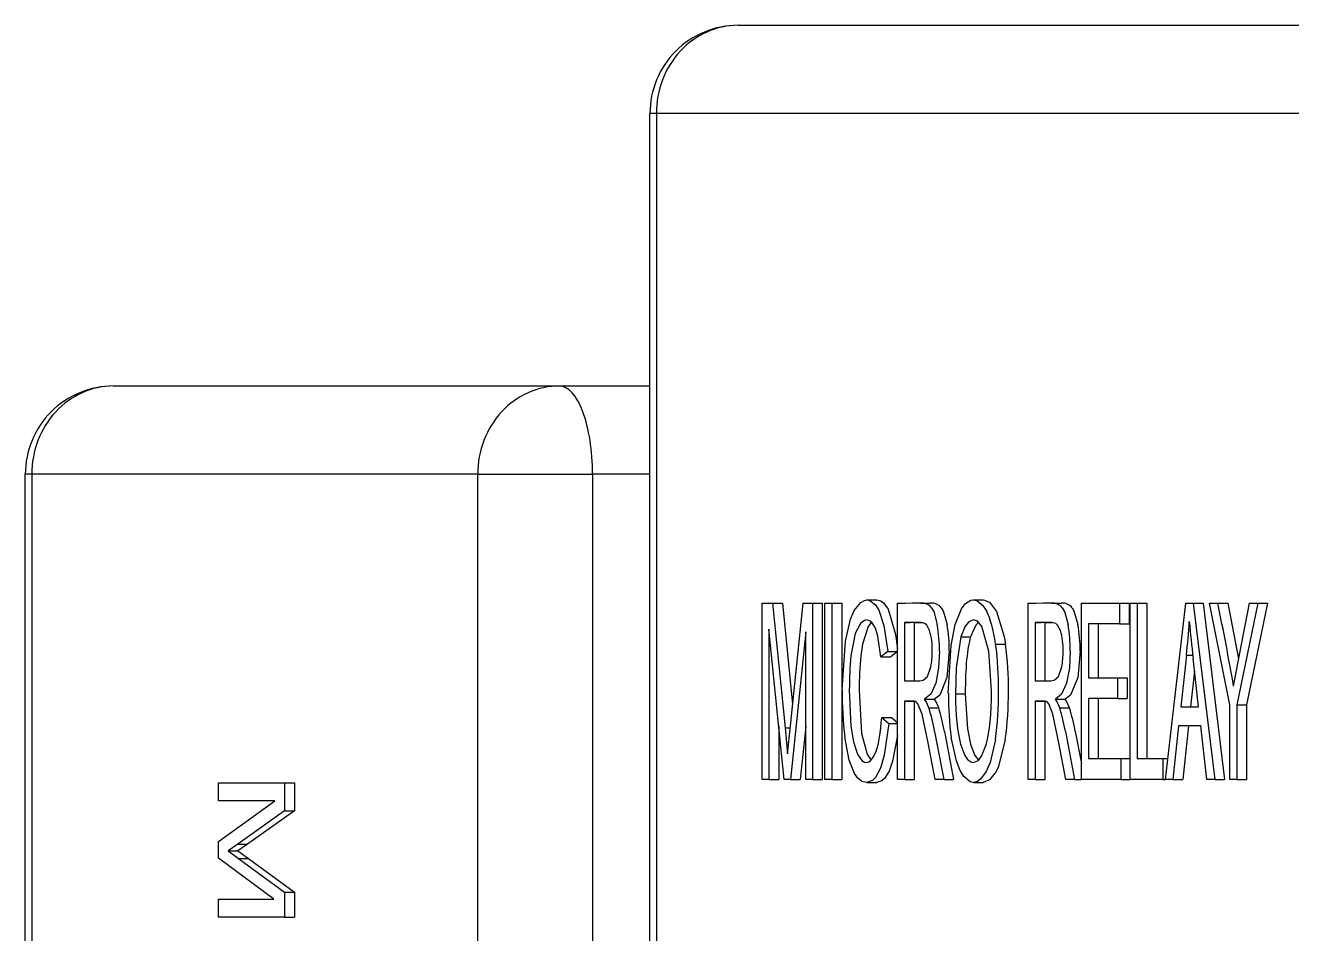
# Model space of a CAD drawing. Header units: inches. Extents: x 47316 to 59086, y 3141 to 11743.
# Drawn here: x 51897.58 to 51903.35, y 9013.29 to 9017.43 of the extents above; entities that cross this region are included whole.
import ezdxf

# ---------------------------------------------------------------- set-up
doc = ezdxf.new("R2010")
doc.units = ezdxf.units.IN
doc.header["$MEASUREMENT"] = 0
doc.layers.add('___SHELL', color=7, linetype='Continuous')

msp = doc.modelspace()

# ---------------------------------------------------------------- linework, layer by layer
at = {"layer": '___SHELL', "color": 0, "linetype": 'ByBlock', "lineweight": -2, "ltscale": 0.196671}
msp.add_line((51900.8262, 9017.4256), (51903.9862, 9017.4256), dxfattribs=at)
at = {"layer": '___SHELL', "color": 0, "linetype": 'ByBlock', "lineweight": -2, "ltscale": 0.001819}
for p, q in [((51900.4538, 9017.0239), (51900.4246, 9017.0239)), ((51897.6088, 9015.3813), (51897.5796, 9015.3813))]:
    msp.add_line(p, q, dxfattribs=at)
at = {"layer": '___SHELL', "color": 0, "linetype": 'ByBlock', "lineweight": -2, "ltscale": 0.3375}
for p, q in [((51900.4246, 9011.6012), (51900.4246, 9017.0239)), ((51900.4538, 9017.0239), (51900.4538, 9011.6012))]:
    msp.add_line(p, q, dxfattribs=at)
at = {"layer": '___SHELL', "color": 0, "linetype": 'ByBlock', "lineweight": -2, "ltscale": 0.196667}
msp.add_line((51903.6137, 9017.0239), (51900.4538, 9017.0239), dxfattribs=at)
at = {"layer": '___SHELL', "color": 0, "linetype": 'ByBlock', "lineweight": -2, "ltscale": 0.126428}
msp.add_line((51897.9813, 9015.783), (51900.0126, 9015.783), dxfattribs=at)
at = {"layer": '___SHELL', "color": 0, "linetype": 'ByBlock', "lineweight": -2, "ltscale": 0.025638}
msp.add_line((51900.0126, 9015.783), (51900.4246, 9015.783), dxfattribs=at)
at = {"layer": '___SHELL', "color": 0, "linetype": 'ByBlock', "lineweight": -2}
for p, q in [((51897.5796, 9006.9459), (51897.5796, 9015.3813)), ((51897.6088, 9015.3813), (51897.6089, 9006.9459)), ((51899.6402, 9006.9459), (51899.6402, 9015.3813)), ((51900.1631, 9015.3813), (51900.1631, 9006.9459)), ((51901.3549, 9014.76), (51901.3848, 9014.7975)), ((51901.3848, 9014.7975), (51901.4014, 9014.8066)), ((51901.4014, 9014.8066), (51901.4131, 9014.8085)), ((51901.4131, 9014.8085), (51901.4268, 9014.8059)), ((51901.4268, 9014.8059), (51901.4519, 9014.7862)), ((51901.4519, 9014.7862), (51901.4674, 9014.7613)), ((51901.4578, 9014.8084), (51901.4761, 9014.804)), ((51901.4761, 9014.804), (51901.4878, 9014.7959)), ((51901.4878, 9014.7959), (51901.5091, 9014.7671)), ((51901.8442, 9014.7676), (51901.8622, 9014.7917)), ((51901.8622, 9014.7917), (51901.8859, 9014.8071)), ((51901.8859, 9014.8071), (51901.8985, 9014.8088)), ((51901.8985, 9014.8088), (51901.9133, 9014.8054)), ((51901.9133, 9014.8054), (51901.9416, 9014.7826)), ((51901.9416, 9014.7826), (51901.9585, 9014.7561)), ((51901.9432, 9014.8088), (51901.9713, 9014.7983)), ((51901.9713, 9014.7983), (51902.0031, 9014.7557)), ((51901.3147, 9014.6209), (51901.338, 9014.7207)), ((51901.338, 9014.7207), (51901.3549, 9014.76)), ((51901.4674, 9014.7613), (51901.4905, 9014.6923)), ((51901.5091, 9014.7671), (51901.5432, 9014.6513)), ((51901.7068, 9014.773), (51901.7171, 9014.7554)), ((51901.7171, 9014.7554), (51901.7335, 9014.6966)), ((51901.7515, 9014.773), (51901.7602, 9014.7584)), ((51901.7602, 9014.7584), (51901.7782, 9014.6965)), ((51901.8155, 9014.696), (51901.8442, 9014.7676)), ((51902.0031, 9014.7557), (51902.0378, 9014.6426)), ((51902.3027, 9014.773), (51902.313, 9014.7554)), ((51902.313, 9014.7554), (51902.3294, 9014.6966)), ((51902.3474, 9014.773), (51902.3561, 9014.7584)), ((51902.3561, 9014.7584), (51902.3741, 9014.6965)), ((51901.3831, 9014.7014), (51901.3595, 9014.6555)), ((51901.4023, 9014.7155), (51901.3831, 9014.7014)), ((51901.4185, 9014.6882), (51901.3923, 9014.6068)), ((51901.4126, 9014.7172), (51901.4023, 9014.7155)), ((51901.4273, 9014.7126), (51901.4126, 9014.7172)), ((51901.4335, 9014.7077), (51901.4185, 9014.6882)), ((51901.4362, 9014.705), (51901.4273, 9014.7126)), ((51901.4513, 9014.6807), (51901.4362, 9014.705)), ((51901.463, 9014.6428), (51901.4513, 9014.6807)), ((51901.4905, 9014.6923), (51901.5079, 9014.5742)), ((51901.6773, 9014.7006), (51901.6593, 9014.7058)), ((51901.6852, 9014.6936), (51901.6773, 9014.7006)), ((51901.6984, 9014.669), (51901.6852, 9014.6936)), ((51901.7966, 9014.6017), (51901.8155, 9014.696)), ((51901.8611, 9014.6887), (51901.8406, 9014.6398)), ((51901.877, 9014.7084), (51901.8611, 9014.6887)), ((51901.8986, 9014.7174), (51901.877, 9014.7084)), ((51901.9087, 9014.6932), (51901.8853, 9014.6398)), ((51901.9116, 9014.7141), (51901.8986, 9014.7174)), ((51901.9207, 9014.7076), (51901.9087, 9014.6932)), ((51901.92, 9014.7083), (51901.9116, 9014.7141)), ((51901.9357, 9014.6882), (51901.92, 9014.7083)), ((51901.9687, 9014.5753), (51901.9357, 9014.6882)), ((51902.2733, 9014.7006), (51902.2553, 9014.7058)), ((51902.2811, 9014.6936), (51902.2733, 9014.7006)), ((51902.2943, 9014.669), (51902.2811, 9014.6936)), ((51901.2999, 9014.3988), (51901.3147, 9014.6209)), ((51901.3595, 9014.6555), (51901.3402, 9014.5536)), ((51901.3923, 9014.6068), (51901.3849, 9014.5536)), ((51901.4767, 9014.5496), (51901.463, 9014.6428)), ((51901.5432, 9014.6513), (51901.5516, 9014.586)), ((51901.8406, 9014.6398), (51901.8195, 9014.4988)), ((51902.0378, 9014.6426), (51902.0437, 9014.6073)), ((51901.7435, 9014.5754), (51901.7397, 9014.4988)), ((51901.7881, 9014.5754), (51901.7776, 9014.4552)), ((51901.7837, 9014.3825), (51901.7966, 9014.6017)), ((51901.9803, 9014.3923), (51901.9687, 9014.5753)), ((51902.3394, 9014.5754), (51902.3356, 9014.4988)), ((51902.384, 9014.5754), (51902.3735, 9014.4552)), ((51901.6894, 9014.4601), (51901.7044, 9014.5033)), ((51901.7397, 9014.4988), (51901.7265, 9014.4296)), ((51901.8195, 9014.4988), (51901.8163, 9014.3808)), ((51902.2853, 9014.4601), (51902.3003, 9014.5033)), ((51902.3356, 9014.4988), (51902.3224, 9014.4296)), ((51901.6517, 9014.4401), (51901.6695, 9014.4431)), ((51901.6695, 9014.4431), (51901.6894, 9014.4601)), ((51901.7776, 9014.4552), (51901.7443, 9014.3751)), ((51902.2477, 9014.4401), (51902.2655, 9014.4431)), ((51902.2655, 9014.4431), (51902.2853, 9014.4601)), ((51902.3735, 9014.4552), (51902.3402, 9014.3751)), ((51901.3327, 9014.3994), (51901.34, 9014.2342)), ((51901.3774, 9014.3994), (51901.3889, 9014.2005)), ((51901.7035, 9014.38), (51901.6759, 9014.3568)), ((51901.7265, 9014.4296), (51901.7035, 9014.38)), ((51901.7443, 9014.3751), (51901.7205, 9014.3568)), ((51901.861, 9014.3808), (51901.8704, 9014.2208)), ((51902.2994, 9014.38), (51902.2718, 9014.3568)), ((51902.3224, 9014.4296), (51902.2994, 9014.38)), ((51902.3402, 9014.3751), (51902.3164, 9014.3568)), ((51901.6454, 9014.3355), (51901.6379, 9014.3441)), ((51901.6639, 9014.2878), (51901.6454, 9014.3355)), ((51902.2414, 9014.3355), (51902.2338, 9014.3441)), ((51902.2598, 9014.2878), (51902.2414, 9014.3355)), ((51901.6914, 9014.1583), (51901.6639, 9014.2878)), ((51902.2874, 9014.1583), (51902.2598, 9014.2878)), ((51901.34, 9014.2342), (51901.3512, 9014.1627)), ((51901.512, 9014.246), (51901.4921, 9014.1013)), ((51901.8704, 9014.2208), (51901.8842, 9014.1518)), ((51901.3323, 9014.0789), (51901.3126, 9014.1835)), ((51901.3512, 9014.1627), (51901.3693, 9014.106)), ((51901.3889, 9014.2005), (51901.414, 9014.1062)), ((51901.5516, 9014.1915), (51901.5299, 9014.0745)), ((51901.8207, 9014.0755), (51901.7973, 9014.1819)), ((51901.8396, 9014.1521), (51901.8596, 9014.0997)), ((51901.8842, 9014.1518), (51901.9045, 9014.1001)), ((51901.9369, 9014.0995), (51901.9572, 9014.1529)), ((51901.9984, 9014.1729), (51901.9742, 9014.0685)), ((51902.043, 9014.1731), (51902.0119, 9014.0495)), ((51901.3693, 9014.106), (51901.3902, 9014.0768)), ((51901.4296, 9014.0763), (51901.4434, 9014.0935)), ((51901.4434, 9014.0935), (51901.4553, 9014.12)), ((51901.4921, 9014.1013), (51901.4746, 9014.0424)), ((51901.8596, 9014.0997), (51901.8716, 9014.0822)), ((51901.9045, 9014.1001), (51901.9209, 9014.0783)), ((51901.9207, 9014.0779), (51901.9369, 9014.0995)), ((51901.3558, 9014.0181), (51901.3323, 9014.0789)), ((51901.3902, 9014.0768), (51901.4018, 9014.07)), ((51901.4018, 9014.07), (51901.4101, 9014.0685)), ((51901.4101, 9014.0685), (51901.422, 9014.0712)), ((51901.422, 9014.0712), (51901.4296, 9014.0763)), ((51901.4746, 9014.0424), (51901.4516, 9013.9998)), ((51901.5135, 9014.0289), (51901.4924, 9013.9952)), ((51901.5299, 9014.0745), (51901.5135, 9014.0289)), ((51901.8377, 9014.0321), (51901.8207, 9014.0755)), ((51901.8545, 9014.0045), (51901.8377, 9014.0321)), ((51901.8716, 9014.0822), (51901.8891, 9014.0699)), ((51901.8891, 9014.0699), (51901.8982, 9014.0684)), ((51901.8982, 9014.0684), (51901.9207, 9014.0779)), ((51901.9742, 9014.0685), (51901.9566, 9014.027)), ((51902.0119, 9014.0495), (51902.0013, 9014.0272)), ((51901.3714, 9013.9966), (51901.3558, 9014.0181)), ((51901.3905, 9013.9823), (51901.3714, 9013.9966)), ((51901.4126, 9013.9774), (51901.3905, 9013.9823)), ((51901.4379, 9013.9862), (51901.4126, 9013.9774)), ((51901.4516, 9013.9998), (51901.4379, 9013.9862)), ((51901.4807, 9013.9848), (51901.4573, 9013.9773)), ((51901.4924, 9013.9952), (51901.4807, 9013.9848)), ((51901.8829, 9013.9805), (51901.8545, 9014.0045)), ((51901.8983, 9013.9773), (51901.8829, 9013.9805)), ((51901.9161, 9013.9817), (51901.8983, 9013.9773)), ((51901.9306, 9013.9917), (51901.9161, 9013.9817)), ((51901.9566, 9014.027), (51901.9306, 9013.9917)), ((51901.9715, 9013.9885), (51901.943, 9013.9774)), ((51902.0013, 9014.0272), (51901.9715, 9013.9885))]:
    msp.add_line(p, q, dxfattribs=at)
at = {"layer": '___SHELL', "color": 0, "linetype": 'ByBlock', "lineweight": -2, "ltscale": 0.126431}
msp.add_line((51899.6402, 9015.3813), (51897.6088, 9015.3813), dxfattribs=at)
at = {"layer": '___SHELL', "color": 0, "linetype": 'ByBlock', "lineweight": -2, "ltscale": 0.032544}
msp.add_line((51899.6402, 9015.3813), (51900.1631, 9015.3813), dxfattribs=at)
at = {"layer": '___SHELL', "color": 0, "linetype": 'ByBlock', "lineweight": -2, "ltscale": 0.016272}
msp.add_line((51900.4246, 9015.3813), (51900.1631, 9015.3813), dxfattribs=at)
at = {"layer": '___SHELL', "color": 0, "linetype": 'ByBlock', "lineweight": -2, "ltscale": 0.05}
for p, q in [((51900.9358, 9013.9912), (51900.9358, 9014.7945)), ((51901.1648, 9014.7945), (51901.1648, 9013.9912)), ((51901.2095, 9014.7945), (51901.2095, 9013.9912)), ((51901.2214, 9013.9912), (51901.2214, 9014.7945)), ((51901.2532, 9014.7945), (51901.2532, 9013.9912)), ((51901.2979, 9014.7945), (51901.2979, 9013.9912)), ((51901.5516, 9013.9912), (51901.5516, 9014.7945)), ((51902.1476, 9013.9912), (51902.1475, 9014.7945)), ((51902.3898, 9013.9912), (51902.3898, 9014.7945)), ((51902.6114, 9013.9912), (51902.6114, 9014.7945))]:
    msp.add_line(p, q, dxfattribs=at)
at = {"layer": '___SHELL', "color": 0, "linetype": 'ByBlock', "lineweight": -2, "ltscale": 0.002975}
msp.add_line((51900.9358, 9014.7945), (51900.9836, 9014.7945), dxfattribs=at)
at = {"layer": '___SHELL', "color": 0, "linetype": 'ByBlock', "lineweight": -2, "ltscale": 0.002783}
for p, q in [((51900.9836, 9014.7945), (51901.0283, 9014.7945)), ((51901.2532, 9014.7945), (51901.2979, 9014.7945)), ((51901.4132, 9014.8085), (51901.458, 9014.8085)), ((51901.8972, 9014.8088), (51901.9419, 9014.8088)), ((51902.6431, 9014.7945), (51902.6878, 9014.7945)), ((51902.8991, 9014.7945), (51902.9438, 9014.7945)), ((51903.0115, 9014.7945), (51903.0562, 9014.7945)), ((51901.999, 9014.6073), (51902.0437, 9014.6073)), ((51901.5079, 9014.5742), (51901.5526, 9014.5742)), ((51901.5951, 9014.4403), (51901.6398, 9014.4403)), ((51901.8163, 9014.3811), (51901.861, 9014.3811)), ((51901.695, 9014.3167), (51901.7397, 9014.3167)), ((51903.0971, 9014.3315), (51903.1418, 9014.3315)), ((51902.5688, 9014.0859), (51902.6135, 9014.0859)), ((51901.2532, 9013.9912), (51901.2979, 9013.9912)), ((51901.8981, 9013.9773), (51901.9429, 9013.9773)), ((51902.5688, 9013.9912), (51902.6135, 9013.9912)), ((51903.0971, 9013.9912), (51903.1418, 9013.9912)), ((51898.5028, 9013.6655), (51898.5475, 9013.6655)), ((51898.551, 9013.6315), (51898.5957, 9013.6315))]:
    msp.add_line(p, q, dxfattribs=at)
at = {"layer": '___SHELL', "color": 0, "linetype": 'ByBlock', "lineweight": -2, "ltscale": 0.035579}
msp.add_line((51900.9836, 9014.7945), (51901.0403, 9014.2257), dxfattribs=at)
at = {"layer": '___SHELL', "color": 0, "linetype": 'ByBlock', "lineweight": -2, "ltscale": 0.028955}
msp.add_line((51901.0283, 9014.7945), (51901.0745, 9014.3316), dxfattribs=at)
at = {"layer": '___SHELL', "color": 0, "linetype": 'ByBlock', "lineweight": -2, "ltscale": 0.034973}
msp.add_line((51901.0646, 9014.2356), (51901.122, 9014.7945), dxfattribs=at)
at = {"layer": '___SHELL', "color": 0, "linetype": 'ByBlock', "lineweight": -2, "ltscale": 0.002661}
msp.add_line((51901.122, 9014.7945), (51901.1648, 9014.7945), dxfattribs=at)
at = {"layer": '___SHELL', "color": 0, "linetype": 'ByBlock', "lineweight": -2, "ltscale": 0.00278}
for p, q in [((51901.1648, 9014.7945), (51901.2095, 9014.7945)), ((51901.6201, 9014.7946), (51901.6647, 9014.7946)), ((51901.6582, 9014.7943), (51901.7029, 9014.7943)), ((51902.216, 9014.7946), (51902.2606, 9014.7946)), ((51902.2541, 9014.7943), (51902.2988, 9014.7943)), ((51902.5633, 9014.7945), (51902.608, 9014.7945)), ((51903.1929, 9014.7945), (51903.2375, 9014.7945)), ((51902.5633, 9014.6998), (51902.608, 9014.6998)), ((51901.8406, 9014.6398), (51901.8853, 9014.6398)), ((51901.4767, 9014.5496), (51901.5214, 9014.5496)), ((51902.1911, 9014.4403), (51902.2357, 9014.4403)), ((51902.5543, 9014.4536), (51902.599, 9014.4536)), ((51901.6759, 9014.3568), (51901.7205, 9014.3568)), ((51902.2718, 9014.3568), (51902.3164, 9014.3568)), ((51902.291, 9014.3167), (51902.3356, 9014.3167)), ((51902.5543, 9014.3595), (51902.599, 9014.3595)), ((51901.4803, 9014.273), (51901.5249, 9014.273)), ((51898.7604, 9013.9754), (51898.8051, 9013.9754)), ((51900.9664, 9013.9912), (51901.0111, 9013.9912)), ((51901.0644, 9013.9912), (51901.1091, 9013.9912)), ((51901.1648, 9013.9912), (51901.2095, 9013.9912)), ((51901.4129, 9013.9774), (51901.4575, 9013.9774)), ((51901.5834, 9013.9912), (51901.6281, 9013.9912)), ((51901.7631, 9013.9912), (51901.8078, 9013.9912)), ((51902.1794, 9013.9912), (51902.224, 9013.9912)), ((51902.8064, 9013.9912), (51902.8511, 9013.9912)), ((51902.9973, 9013.9912), (51903.042, 9013.9912)), ((51898.7604, 9013.8477), (51898.8051, 9013.8477)), ((51898.5473, 9013.6962), (51898.592, 9013.6962)), ((51898.7604, 9013.4781), (51898.8051, 9013.4781)), ((51898.7604, 9013.3641), (51898.8051, 9013.3641))]:
    msp.add_line(p, q, dxfattribs=at)
at = {"layer": '___SHELL', "color": 0, "linetype": 'ByBlock', "lineweight": -2, "ltscale": 0.001978}
for p, q in [((51901.2214, 9014.7945), (51901.2532, 9014.7945)), ((51901.2532, 9013.9912), (51901.2214, 9013.9912)), ((51902.1794, 9013.9912), (51902.1476, 9013.9912))]:
    msp.add_line(p, q, dxfattribs=at)
at = {"layer": '___SHELL', "color": 0, "linetype": 'ByBlock', "lineweight": -2, "ltscale": 0.002222}
for p, q in [((51901.5516, 9014.7945), (51901.5873, 9014.7945)), ((51902.1475, 9014.7945), (51902.1832, 9014.7945))]:
    msp.add_line(p, q, dxfattribs=at)
at = {"layer": '___SHELL', "color": 0, "linetype": 'ByBlock', "lineweight": -2, "ltscale": 0.001056}
for p, q in [((51901.5516, 9014.7945), (51901.5686, 9014.7945)), ((51902.1475, 9014.7945), (51902.1645, 9014.7945))]:
    msp.add_line(p, q, dxfattribs=at)
at = {"layer": '___SHELL', "color": 0, "linetype": 'ByBlock', "lineweight": -2, "ltscale": 0.003204}
for p, q in [((51901.5686, 9014.7945), (51901.6201, 9014.7946)), ((51902.1645, 9014.7945), (51902.216, 9014.7946))]:
    msp.add_line(p, q, dxfattribs=at)
at = {"layer": '___SHELL', "color": 0, "linetype": 'ByBlock', "lineweight": -2, "ltscale": 0.002365}
for p, q in [((51901.6201, 9014.7946), (51901.6581, 9014.7943)), ((51902.216, 9014.7946), (51902.254, 9014.7943))]:
    msp.add_line(p, q, dxfattribs=at)
at = {"layer": '___SHELL', "color": 0, "linetype": 'ByBlock', "lineweight": -2, "ltscale": 0.002356}
for p, q in [((51901.6649, 9014.7945), (51901.7027, 9014.7945)), ((51902.2608, 9014.7945), (51902.2986, 9014.7945))]:
    msp.add_line(p, q, dxfattribs=at)
at = {"layer": '___SHELL', "color": 0, "linetype": 'ByBlock', "lineweight": -2, "ltscale": 0.010797}
msp.add_line((51902.3898, 9014.7945), (51902.5633, 9014.7945), dxfattribs=at)
at = {"layer": '___SHELL', "color": 0, "linetype": 'ByBlock', "lineweight": -2, "ltscale": 0.005896}
for p, q in [((51902.5633, 9014.7945), (51902.5633, 9014.6998)), ((51902.608, 9014.7945), (51902.608, 9014.6998))]:
    msp.add_line(p, q, dxfattribs=at)
at = {"layer": '___SHELL', "color": 0, "linetype": 'ByBlock', "lineweight": -2, "ltscale": 0.001974}
for p, q in [((51902.6114, 9014.7945), (51902.6431, 9014.7945)), ((51903.0971, 9013.9912), (51903.0654, 9013.9912))]:
    msp.add_line(p, q, dxfattribs=at)
at = {"layer": '___SHELL', "color": 0, "linetype": 'ByBlock', "lineweight": -2, "ltscale": 0.044101}
for p, q in [((51902.6431, 9014.7945), (51902.6431, 9014.0859)), ((51902.6878, 9014.7945), (51902.6878, 9014.0859))]:
    msp.add_line(p, q, dxfattribs=at)
at = {"layer": '___SHELL', "color": 0, "linetype": 'ByBlock', "lineweight": -2, "ltscale": 0.050328}
msp.add_line((51902.7728, 9013.9912), (51902.8649, 9014.7945), dxfattribs=at)
at = {"layer": '___SHELL', "color": 0, "linetype": 'ByBlock', "lineweight": -2, "ltscale": 0.00213}
msp.add_line((51902.8649, 9014.7945), (51902.8991, 9014.7945), dxfattribs=at)
at = {"layer": '___SHELL', "color": 0, "linetype": 'ByBlock', "lineweight": -2, "ltscale": 0.050372}
for p, q in [((51902.8991, 9014.7945), (51902.9973, 9013.9912)), ((51902.9438, 9014.7945), (51903.042, 9013.9912))]:
    msp.add_line(p, q, dxfattribs=at)
at = {"layer": '___SHELL', "color": 0, "linetype": 'ByBlock', "lineweight": -2, "ltscale": 0.029387}
msp.add_line((51903.0654, 9014.3315), (51902.9729, 9014.7945), dxfattribs=at)
at = {"layer": '___SHELL', "color": 0, "linetype": 'ByBlock', "lineweight": -2, "ltscale": 0.002402}
for p, q in [((51902.9729, 9014.7945), (51903.0115, 9014.7945)), ((51902.1913, 9014.44), (51902.2299, 9014.44))]:
    msp.add_line(p, q, dxfattribs=at)
at = {"layer": '___SHELL', "color": 0, "linetype": 'ByBlock', "lineweight": -2, "ltscale": 0.016108}
msp.add_line((51903.0562, 9014.7945), (51903.1057, 9014.5405), dxfattribs=at)
at = {"layer": '___SHELL', "color": 0, "linetype": 'ByBlock', "lineweight": -2, "ltscale": 0.029428}
msp.add_line((51903.1929, 9014.7945), (51903.0971, 9014.3315), dxfattribs=at)
at = {"layer": '___SHELL', "color": 0, "linetype": 'ByBlock', "lineweight": -2, "ltscale": 0.014979}
msp.add_line((51903.1094, 9014.5584), (51903.1559, 9014.7945), dxfattribs=at)
at = {"layer": '___SHELL', "color": 0, "linetype": 'ByBlock', "lineweight": -2, "ltscale": 0.029427}
msp.add_line((51903.2375, 9014.7945), (51903.1418, 9014.3315), dxfattribs=at)
at = {"layer": '___SHELL', "color": 0, "linetype": 'ByBlock', "lineweight": -2, "ltscale": 0.002304}
msp.add_line((51903.1559, 9014.7945), (51903.1929, 9014.7945), dxfattribs=at)
at = {"layer": '___SHELL', "color": 0, "linetype": 'ByBlock', "lineweight": -2, "ltscale": 0.042569}
msp.add_line((51900.9664, 9014.6751), (51900.9664, 9013.9912), dxfattribs=at)
at = {"layer": '___SHELL', "color": 0, "linetype": 'ByBlock', "lineweight": -2, "ltscale": 0.042788}
msp.add_line((51901.0358, 9013.9912), (51900.9664, 9014.6751), dxfattribs=at)
at = {"layer": '___SHELL', "color": 0, "linetype": 'ByBlock', "lineweight": -2, "ltscale": 0.042076}
msp.add_line((51901.1341, 9014.6636), (51901.0644, 9013.9912), dxfattribs=at)
at = {"layer": '___SHELL', "color": 0, "linetype": 'ByBlock', "lineweight": -2, "ltscale": 0.041852}
msp.add_line((51901.1341, 9013.9912), (51901.1341, 9014.6636), dxfattribs=at)
at = {"layer": '___SHELL', "color": 0, "linetype": 'ByBlock', "lineweight": -2, "ltscale": 0.016541}
for p, q in [((51901.5834, 9014.7058), (51901.5834, 9014.44)), ((51901.6281, 9014.7058), (51901.6281, 9014.44)), ((51902.1794, 9014.7058), (51902.1794, 9014.44)), ((51902.224, 9014.7058), (51902.224, 9014.44))]:
    msp.add_line(p, q, dxfattribs=at)
at = {"layer": '___SHELL', "color": 0, "linetype": 'ByBlock', "lineweight": -2, "ltscale": 0.000750732}
for p, q in [((51901.5955, 9014.7058), (51901.5834, 9014.7058)), ((51902.1914, 9014.7058), (51902.1794, 9014.7058))]:
    msp.add_line(p, q, dxfattribs=at)
at = {"layer": '___SHELL', "color": 0, "linetype": 'ByBlock', "lineweight": -2, "ltscale": 0.001581}
msp.add_line((51901.5834, 9014.7058), (51901.6088, 9014.7058), dxfattribs=at)
at = {"layer": '___SHELL', "color": 0, "linetype": 'ByBlock', "lineweight": -2, "ltscale": 0.002289}
for p, q in [((51901.6323, 9014.7058), (51901.5955, 9014.7058)), ((51902.2282, 9014.7058), (51902.1914, 9014.7058))]:
    msp.add_line(p, q, dxfattribs=at)
at = {"layer": '___SHELL', "color": 0, "linetype": 'ByBlock', "lineweight": -2, "ltscale": 0.001685}
for p, q in [((51901.6593, 9014.7058), (51901.6323, 9014.7058)), ((51902.2553, 9014.7058), (51902.2282, 9014.7058))]:
    msp.add_line(p, q, dxfattribs=at)
at = {"layer": '___SHELL', "color": 0, "linetype": 'ByBlock', "lineweight": -2, "ltscale": 0.001877}
for p, q in [((51901.6323, 9014.7057), (51901.6624, 9014.7057)), ((51902.2282, 9014.7057), (51902.2583, 9014.7057))]:
    msp.add_line(p, q, dxfattribs=at)
at = {"layer": '___SHELL', "color": 0, "linetype": 'ByBlock', "lineweight": -2, "ltscale": 0.001584}
msp.add_line((51902.1794, 9014.7058), (51902.2048, 9014.7058), dxfattribs=at)
at = {"layer": '___SHELL', "color": 0, "linetype": 'ByBlock', "lineweight": -2, "ltscale": 0.008823}
msp.add_line((51902.5633, 9014.6998), (51902.4215, 9014.6998), dxfattribs=at)
at = {"layer": '___SHELL', "color": 0, "linetype": 'ByBlock', "lineweight": -2, "ltscale": 0.015323}
for p, q in [((51902.4215, 9014.6998), (51902.4215, 9014.4536)), ((51902.4662, 9014.6998), (51902.4662, 9014.4536))]:
    msp.add_line(p, q, dxfattribs=at)
at = {"layer": '___SHELL', "color": 0, "linetype": 'ByBlock', "lineweight": -2, "ltscale": 0.002477}
msp.add_line((51901.5079, 9014.5742), (51901.4767, 9014.5496), dxfattribs=at)
at = {"layer": '___SHELL', "color": 0, "linetype": 'ByBlock', "lineweight": -2, "ltscale": 0.002479}
msp.add_line((51901.5526, 9014.5742), (51901.5214, 9014.5496), dxfattribs=at)
at = {"layer": '___SHELL', "color": 0, "linetype": 'ByBlock', "lineweight": -2, "ltscale": 0.014764}
msp.add_line((51902.8683, 9014.5568), (51902.842, 9014.321), dxfattribs=at)
at = {"layer": '___SHELL', "color": 0, "linetype": 'ByBlock', "lineweight": -2, "ltscale": 0.00177}
msp.add_line((51902.8683, 9014.5568), (51902.8968, 9014.5568), dxfattribs=at)
at = {"layer": '___SHELL', "color": 0, "linetype": 'ByBlock', "lineweight": -2, "ltscale": 0.008987}
msp.add_line((51903.0832, 9014.4164), (51903.1094, 9014.5584), dxfattribs=at)
at = {"layer": '___SHELL', "color": 0, "linetype": 'ByBlock', "lineweight": -2, "ltscale": 0.013942}
msp.add_line((51902.9233, 9014.321), (51902.8983, 9014.5436), dxfattribs=at)
at = {"layer": '___SHELL', "color": 0, "linetype": 'ByBlock', "lineweight": -2, "ltscale": 0.000741577}
for p, q in [((51901.5834, 9014.44), (51901.5954, 9014.44)), ((51902.1794, 9014.44), (51902.1913, 9014.44))]:
    msp.add_line(p, q, dxfattribs=at)
at = {"layer": '___SHELL', "color": 0, "linetype": 'ByBlock', "lineweight": -2, "ltscale": 0.002399}
msp.add_line((51901.5954, 9014.44), (51901.6339, 9014.44), dxfattribs=at)
at = {"layer": '___SHELL', "color": 0, "linetype": 'ByBlock', "lineweight": -2, "ltscale": 0.001108}
for p, q in [((51901.6339, 9014.44), (51901.6517, 9014.44)), ((51902.2299, 9014.44), (51902.2477, 9014.44))]:
    msp.add_line(p, q, dxfattribs=at)
at = {"layer": '___SHELL', "color": 0, "linetype": 'ByBlock', "lineweight": -2, "ltscale": 0.00088209}
for p, q in [((51901.6398, 9014.4403), (51901.654, 9014.4401)), ((51902.2357, 9014.4403), (51902.2499, 9014.4401))]:
    msp.add_line(p, q, dxfattribs=at)
at = {"layer": '___SHELL', "color": 0, "linetype": 'ByBlock', "lineweight": -2, "ltscale": 0.008264}
for p, q in [((51902.4215, 9014.4536), (51902.5543, 9014.4536)), ((51902.5543, 9014.3595), (51902.4215, 9014.3595))]:
    msp.add_line(p, q, dxfattribs=at)
at = {"layer": '___SHELL', "color": 0, "linetype": 'ByBlock', "lineweight": -2, "ltscale": 0.005859}
for p, q in [((51902.5543, 9014.4536), (51902.5543, 9014.3595)), ((51902.599, 9014.4536), (51902.599, 9014.3595))]:
    msp.add_line(p, q, dxfattribs=at)
at = {"layer": '___SHELL', "color": 0, "linetype": 'ByBlock', "lineweight": -2, "ltscale": 0.010235}
msp.add_line((51902.9049, 9014.4844), (51902.8867, 9014.321), dxfattribs=at)
at = {"layer": '___SHELL', "color": 0, "linetype": 'ByBlock', "lineweight": -2, "ltscale": 0.000390637}
for p, q in [((51901.5897, 9014.3479), (51901.5834, 9014.3479)), ((51902.1856, 9014.3479), (51902.1794, 9014.3479))]:
    msp.add_line(p, q, dxfattribs=at)
at = {"layer": '___SHELL', "color": 0, "linetype": 'ByBlock', "lineweight": -2, "ltscale": 0.022205}
for p, q in [((51901.5834, 9014.3479), (51901.5834, 9013.9912)), ((51901.6281, 9014.3479), (51901.6281, 9013.9912)), ((51902.1794, 9014.3479), (51902.1794, 9013.9912))]:
    msp.add_line(p, q, dxfattribs=at)
at = {"layer": '___SHELL', "color": 0, "linetype": 'ByBlock', "lineweight": -2, "ltscale": 0.001285}
for p, q in [((51901.6104, 9014.3481), (51901.5897, 9014.3479)), ((51902.2063, 9014.3481), (51902.1856, 9014.3479))]:
    msp.add_line(p, q, dxfattribs=at)
at = {"layer": '___SHELL', "color": 0, "linetype": 'ByBlock', "lineweight": -2, "ltscale": 0.002216}
for p, q in [((51901.5897, 9014.3479), (51901.6253, 9014.3479)), ((51902.1856, 9014.3479), (51902.2212, 9014.3479))]:
    msp.add_line(p, q, dxfattribs=at)
at = {"layer": '___SHELL', "color": 0, "linetype": 'ByBlock', "lineweight": -2, "ltscale": 0.000616523}
for p, q in [((51901.6203, 9014.3479), (51901.6104, 9014.3481)), ((51902.2162, 9014.3479), (51902.2063, 9014.3481))]:
    msp.add_line(p, q, dxfattribs=at)
at = {"layer": '___SHELL', "color": 0, "linetype": 'ByBlock', "lineweight": -2, "ltscale": 0.022208}
msp.add_line((51902.224, 9014.348), (51902.224, 9013.9912), dxfattribs=at)
at = {"layer": '___SHELL', "color": 0, "linetype": 'ByBlock', "lineweight": -2, "ltscale": 0.017023}
for p, q in [((51902.4215, 9014.3595), (51902.4215, 9014.0859)), ((51902.4662, 9014.3595), (51902.4662, 9014.0859))]:
    msp.add_line(p, q, dxfattribs=at)
at = {"layer": '___SHELL', "color": 0, "linetype": 'ByBlock', "lineweight": -2, "ltscale": 0.00506}
msp.add_line((51902.842, 9014.321), (51902.9233, 9014.321), dxfattribs=at)
at = {"layer": '___SHELL', "color": 0, "linetype": 'ByBlock', "lineweight": -2, "ltscale": 0.021182}
for p, q in [((51903.0654, 9013.9912), (51903.0654, 9014.3315)), ((51903.0971, 9014.3315), (51903.0971, 9013.9912)), ((51903.1418, 9014.3315), (51903.1418, 9013.9912))]:
    msp.add_line(p, q, dxfattribs=at)
at = {"layer": '___SHELL', "color": 0, "linetype": 'ByBlock', "lineweight": -2, "ltscale": 0.002592}
msp.add_line((51901.4803, 9014.273), (51901.512, 9014.246), dxfattribs=at)
at = {"layer": '___SHELL', "color": 0, "linetype": 'ByBlock', "lineweight": -2, "ltscale": 0.002176}
msp.add_line((51901.5249, 9014.273), (51901.5516, 9014.2504), dxfattribs=at)
at = {"layer": '___SHELL', "color": 0, "linetype": 'ByBlock', "lineweight": -2, "ltscale": 0.015164}
msp.add_line((51901.0111, 9014.2348), (51901.0111, 9013.9912), dxfattribs=at)
at = {"layer": '___SHELL', "color": 0, "linetype": 'ByBlock', "lineweight": -2, "ltscale": 0.001447}
msp.add_line((51901.0403, 9014.2257), (51901.0636, 9014.2257), dxfattribs=at)
at = {"layer": '___SHELL', "color": 0, "linetype": 'ByBlock', "lineweight": -2, "ltscale": 0.007429}
msp.add_line((51901.0403, 9014.2257), (51901.0518, 9014.1069), dxfattribs=at)
at = {"layer": '___SHELL', "color": 0, "linetype": 'ByBlock', "lineweight": -2, "ltscale": 0.008047}
msp.add_line((51901.0518, 9014.1069), (51901.0646, 9014.2356), dxfattribs=at)
at = {"layer": '___SHELL', "color": 0, "linetype": 'ByBlock', "lineweight": -2, "ltscale": 0.015108}
msp.add_line((51901.1341, 9014.2326), (51901.1091, 9013.9912), dxfattribs=at)
at = {"layer": '___SHELL', "color": 0, "linetype": 'ByBlock', "lineweight": -2, "ltscale": 0.002463}
msp.add_line((51901.512, 9014.246), (51901.5516, 9014.246), dxfattribs=at)
at = {"layer": '___SHELL', "color": 0, "linetype": 'ByBlock', "lineweight": -2, "ltscale": 0.013852}
for p, q in [((51901.7213, 9014.2098), (51901.7631, 9013.9912)), ((51902.3172, 9014.2098), (51902.359, 9013.9912))]:
    msp.add_line(p, q, dxfattribs=at)
at = {"layer": '___SHELL', "color": 0, "linetype": 'ByBlock', "lineweight": -2, "ltscale": 0.013856}
msp.add_line((51901.766, 9014.2099), (51901.8078, 9013.9912), dxfattribs=at)
at = {"layer": '___SHELL', "color": 0, "linetype": 'ByBlock', "lineweight": -2, "ltscale": 0.009222}
msp.add_line((51902.362, 9014.2099), (51902.3898, 9014.0643), dxfattribs=at)
at = {"layer": '___SHELL', "color": 0, "linetype": 'ByBlock', "lineweight": -2, "ltscale": 0.015235}
for p, q in [((51902.8328, 9014.2345), (51902.8064, 9013.9912)), ((51902.8775, 9014.2345), (51902.8511, 9013.9912))]:
    msp.add_line(p, q, dxfattribs=at)
at = {"layer": '___SHELL', "color": 0, "linetype": 'ByBlock', "lineweight": -2, "ltscale": 0.006244}
msp.add_line((51902.9331, 9014.2345), (51902.8328, 9014.2345), dxfattribs=at)
at = {"layer": '___SHELL', "color": 0, "linetype": 'ByBlock', "lineweight": -2, "ltscale": 0.015245}
msp.add_line((51902.9611, 9013.9912), (51902.9331, 9014.2345), dxfattribs=at)
at = {"layer": '___SHELL', "color": 0, "linetype": 'ByBlock', "lineweight": -2, "ltscale": 0.01059}
msp.add_line((51901.7232, 9013.9912), (51901.6914, 9014.1583), dxfattribs=at)
at = {"layer": '___SHELL', "color": 0, "linetype": 'ByBlock', "lineweight": -2, "ltscale": 0.010589}
msp.add_line((51902.3191, 9013.9912), (51902.2874, 9014.1583), dxfattribs=at)
at = {"layer": '___SHELL', "color": 0, "linetype": 'ByBlock', "lineweight": -2, "ltscale": 0.009167}
msp.add_line((51902.4215, 9014.0859), (51902.5688, 9014.0859), dxfattribs=at)
at = {"layer": '___SHELL', "color": 0, "linetype": 'ByBlock', "lineweight": -2, "ltscale": 0.005899}
for p, q in [((51902.5688, 9014.0859), (51902.5688, 9013.9912)), ((51902.7613, 9014.0859), (51902.7613, 9013.9912))]:
    msp.add_line(p, q, dxfattribs=at)
at = {"layer": '___SHELL', "color": 0, "linetype": 'ByBlock', "lineweight": -2, "ltscale": 0.007358}
msp.add_line((51902.6431, 9014.0859), (51902.7613, 9014.0859), dxfattribs=at)
at = {"layer": '___SHELL', "color": 0, "linetype": 'ByBlock', "lineweight": -2, "ltscale": 0.001385}
msp.add_line((51902.7613, 9014.0859), (51902.7836, 9014.0859), dxfattribs=at)
at = {"layer": '___SHELL', "color": 0, "linetype": 'ByBlock', "lineweight": -2, "ltscale": 0.00509}
msp.add_line((51898.4594, 9013.8936), (51898.4594, 9013.9754), dxfattribs=at)
at = {"layer": '___SHELL', "color": 0, "linetype": 'ByBlock', "lineweight": -2, "ltscale": 0.018732}
for p, q in [((51898.4594, 9013.9754), (51898.7604, 9013.9754)), ((51898.7604, 9013.3641), (51898.4594, 9013.3641))]:
    msp.add_line(p, q, dxfattribs=at)
at = {"layer": '___SHELL', "color": 0, "linetype": 'ByBlock', "lineweight": -2, "ltscale": 0.007944}
for p, q in [((51898.7604, 9013.9754), (51898.7604, 9013.8477)), ((51898.8051, 9013.9754), (51898.8051, 9013.8477))]:
    msp.add_line(p, q, dxfattribs=at)
at = {"layer": '___SHELL', "color": 0, "linetype": 'ByBlock', "lineweight": -2, "ltscale": 0.001907}
for p, q in [((51900.9664, 9013.9912), (51900.9358, 9013.9912)), ((51901.1648, 9013.9912), (51901.1341, 9013.9912))]:
    msp.add_line(p, q, dxfattribs=at)
at = {"layer": '___SHELL', "color": 0, "linetype": 'ByBlock', "lineweight": -2, "ltscale": 0.001779}
msp.add_line((51901.0644, 9013.9912), (51901.0358, 9013.9912), dxfattribs=at)
at = {"layer": '___SHELL', "color": 0, "linetype": 'ByBlock', "lineweight": -2, "ltscale": 0.001981}
msp.add_line((51901.5834, 9013.9912), (51901.5516, 9013.9912), dxfattribs=at)
at = {"layer": '___SHELL', "color": 0, "linetype": 'ByBlock', "lineweight": -2, "ltscale": 0.002484}
for p, q in [((51901.7631, 9013.9912), (51901.7232, 9013.9912)), ((51902.359, 9013.9912), (51902.3191, 9013.9912))]:
    msp.add_line(p, q, dxfattribs=at)
at = {"layer": '___SHELL', "color": 0, "linetype": 'ByBlock', "lineweight": -2, "ltscale": 0.001917}
msp.add_line((51902.359, 9013.9912), (51902.3898, 9013.9912), dxfattribs=at)
at = {"layer": '___SHELL', "color": 0, "linetype": 'ByBlock', "lineweight": -2, "ltscale": 0.011142}
msp.add_line((51902.5688, 9013.9912), (51902.3898, 9013.9912), dxfattribs=at)
at = {"layer": '___SHELL', "color": 0, "linetype": 'ByBlock', "lineweight": -2, "ltscale": 0.009332}
msp.add_line((51902.7613, 9013.9912), (51902.6114, 9013.9912), dxfattribs=at)
at = {"layer": '___SHELL', "color": 0, "linetype": 'ByBlock', "lineweight": -2, "ltscale": 0.00071106}
msp.add_line((51902.7613, 9013.9912), (51902.7728, 9013.9912), dxfattribs=at)
at = {"layer": '___SHELL', "color": 0, "linetype": 'ByBlock', "lineweight": -2, "ltscale": 0.002097}
msp.add_line((51902.8064, 9013.9912), (51902.7728, 9013.9912), dxfattribs=at)
at = {"layer": '___SHELL', "color": 0, "linetype": 'ByBlock', "lineweight": -2, "ltscale": 0.002252}
msp.add_line((51902.9973, 9013.9912), (51902.9611, 9013.9912), dxfattribs=at)
at = {"layer": '___SHELL', "color": 0, "linetype": 'ByBlock', "lineweight": -2, "ltscale": 0.015948}
msp.add_line((51898.7157, 9013.8936), (51898.4594, 9013.8936), dxfattribs=at)
at = {"layer": '___SHELL', "color": 0, "linetype": 'ByBlock', "lineweight": -2, "ltscale": 0.019681}
msp.add_line((51898.4594, 9013.7083), (51898.7157, 9013.8936), dxfattribs=at)
at = {"layer": '___SHELL', "color": 0, "linetype": 'ByBlock', "lineweight": -2, "ltscale": 0.016275}
for p, q in [((51898.7604, 9013.8477), (51898.5473, 9013.6962)), ((51898.8051, 9013.8477), (51898.592, 9013.6962))]:
    msp.add_line(p, q, dxfattribs=at)
at = {"layer": '___SHELL', "color": 0, "linetype": 'ByBlock', "lineweight": -2, "ltscale": 0.004752}
msp.add_line((51898.4594, 9013.6319), (51898.4594, 9013.7083), dxfattribs=at)
at = {"layer": '___SHELL', "color": 0, "linetype": 'ByBlock', "lineweight": -2, "ltscale": 0.003364}
msp.add_line((51898.5473, 9013.6962), (51898.5028, 9013.6655), dxfattribs=at)
at = {"layer": '___SHELL', "color": 0, "linetype": 'ByBlock', "lineweight": -2, "ltscale": 0.003361}
msp.add_line((51898.592, 9013.6962), (51898.5475, 9013.6655), dxfattribs=at)
at = {"layer": '___SHELL', "color": 0, "linetype": 'ByBlock', "lineweight": -2, "ltscale": 0.019495}
msp.add_line((51898.7114, 9013.4458), (51898.4594, 9013.6319), dxfattribs=at)
at = {"layer": '___SHELL', "color": 0, "linetype": 'ByBlock', "lineweight": -2, "ltscale": 0.003674}
for p, q in [((51898.5028, 9013.6655), (51898.551, 9013.6315)), ((51898.5475, 9013.6655), (51898.5957, 9013.6315))]:
    msp.add_line(p, q, dxfattribs=at)
at = {"layer": '___SHELL', "color": 0, "linetype": 'ByBlock', "lineweight": -2, "ltscale": 0.016156}
msp.add_line((51898.551, 9013.6315), (51898.7604, 9013.4781), dxfattribs=at)
at = {"layer": '___SHELL', "color": 0, "linetype": 'ByBlock', "lineweight": -2, "ltscale": 0.016153}
msp.add_line((51898.5957, 9013.6315), (51898.8051, 9013.4781), dxfattribs=at)
at = {"layer": '___SHELL', "color": 0, "linetype": 'ByBlock', "lineweight": -2, "ltscale": 0.007095}
for p, q in [((51898.7604, 9013.4781), (51898.7604, 9013.3641)), ((51898.8051, 9013.4781), (51898.8051, 9013.3641))]:
    msp.add_line(p, q, dxfattribs=at)
at = {"layer": '___SHELL', "color": 0, "linetype": 'ByBlock', "lineweight": -2, "ltscale": 0.005087}
msp.add_line((51898.4594, 9013.3641), (51898.4594, 9013.4458), dxfattribs=at)
at = {"layer": '___SHELL', "color": 0, "linetype": 'ByBlock', "lineweight": -2, "ltscale": 0.01568}
msp.add_line((51898.4594, 9013.4458), (51898.7114, 9013.4458), dxfattribs=at)
at = {"layer": '___SHELL', "color": 0, "linetype": 'ByBlock', "lineweight": -2}
for centre, radius, start, end in [((51900.8263, 9017.0239), 0.4017, 90.00003, 180.00003), ((51897.9813, 9015.3813), 0.4017, 90.00003, 180.00003), ((51901.6631, 9014.7382), 0.056, 38.46985, 94.95884), ((51901.7065, 9014.7364), 0.058, 39.10164, 93.72351), ((51902.259, 9014.7382), 0.056, 38.46985, 94.95884), ((51902.3025, 9014.7364), 0.058, 39.10164, 93.72351), ((51890.2832, 9012.1679), 12.9961, 9.96306, 11.65995), ((51901.4087, 9014.5847), 0.3019, 358.20996, 16.22363), ((51900.9865, 9014.5747), 0.7569, 0.04757, 9.26146), ((51901.1138, 9014.582), 0.6742, 359.44037, 9.78563), ((51902.0046, 9014.5847), 0.3019, 358.20996, 16.22363), ((51901.5824, 9014.5747), 0.7569, 0.04757, 9.26146), ((51901.7098, 9014.582), 0.6742, 359.44037, 9.78563), ((51899.8021, 9014.8928), 3.0845, 353.745, 356.60332), ((51909.3061, 9015.2847), 6.4505, 185.11091, 186.59729), ((51900.5046, 9014.4042), 1.5083, 359.5282, 7.74233), ((51900.5589, 9014.4045), 1.4988, 359.51262, 7.77873), ((51902.8904, 9014.4024), 1.5576, 174.42866, 180.1086), ((51902.9219, 9014.4014), 1.5445, 174.3467, 180.07539), ((51901.3327, 9014.5721), 0.378, 349.51441, 0.47747), ((51901.9286, 9014.5721), 0.378, 349.51441, 0.47747), ((51903.0874, 9014.3954), 1.7875, 179.8896, 186.80688), ((51903.1873, 9014.3751), 1.4035, 179.69763, 187.91237), ((51900.5025, 9014.3813), 1.5104, 352.07059, 0.3959), ((51900.5944, 9014.379), 1.4632, 351.90995, 0.50013), ((51901.6234, 9014.3172), 0.0306, 61.57956, 95.88903), ((51901.5156, 9014.2554), 0.1896, 18.87387, 32.32344), ((51900.8126, 9014.0461), 0.9231, 10.20983, 17.05055), ((51901.5599, 9014.2552), 0.1901, 18.89024, 32.30684), ((51900.8531, 9014.0428), 0.928, 10.36662, 17.1658), ((51902.2193, 9014.3172), 0.0306, 61.57956, 95.88903), ((51902.1115, 9014.2554), 0.1896, 18.87386, 32.32346), ((51901.4085, 9014.0461), 0.9231, 10.20983, 17.05055), ((51902.1558, 9014.2552), 0.1901, 18.89024, 32.30684), ((51901.449, 9014.0428), 0.928, 10.36662, 17.1658), ((51901.5095, 9014.151), 0.1053, 205.15938, 223.21041)]:
    msp.add_arc(centre, radius, start, end, dxfattribs=at)
for centre, major_axis, ratio, start_param, end_param in [((51900.8263, 9017.0239), (0, -0.4017), 0.927184, 3.141592, 4.712389), ((51897.9813, 9015.3813), (0, -0.4017), 0.927184, 3.141592, 4.712389), ((51900.0126, 9015.3813), (0, -0.4017), 0.927184, 3.141592, 4.712389), ((51900.0126, 9015.3813), (0, -0.4017), 0.374607, 1.570796, 3.141593), ((51901.7526, 9013.6877), (0.155, 1.1158), 0.191644, 5.707203, 6.016076), ((51903.952, 9005.4004), (-2.0263, 9.2937), 0.055544, 0.096712, 0.248427), ((51911.2758, 9039.1578), (9.3604, 25.1136), 0.054388, 2.996696, 3.066931), ((51900.7657, 9017.9226), (-1.1257, 3.8639), 0.118066, 3.331187, 3.527163), ((51898.4745, 9026.6839), (-2.9384, 12.6161), 0.051495, 3.221355, 3.310543)]:
    msp.add_ellipse(centre, major_axis=major_axis, ratio=ratio, start_param=start_param, end_param=end_param, dxfattribs=at)

doc.saveas('drawing.dxf')
